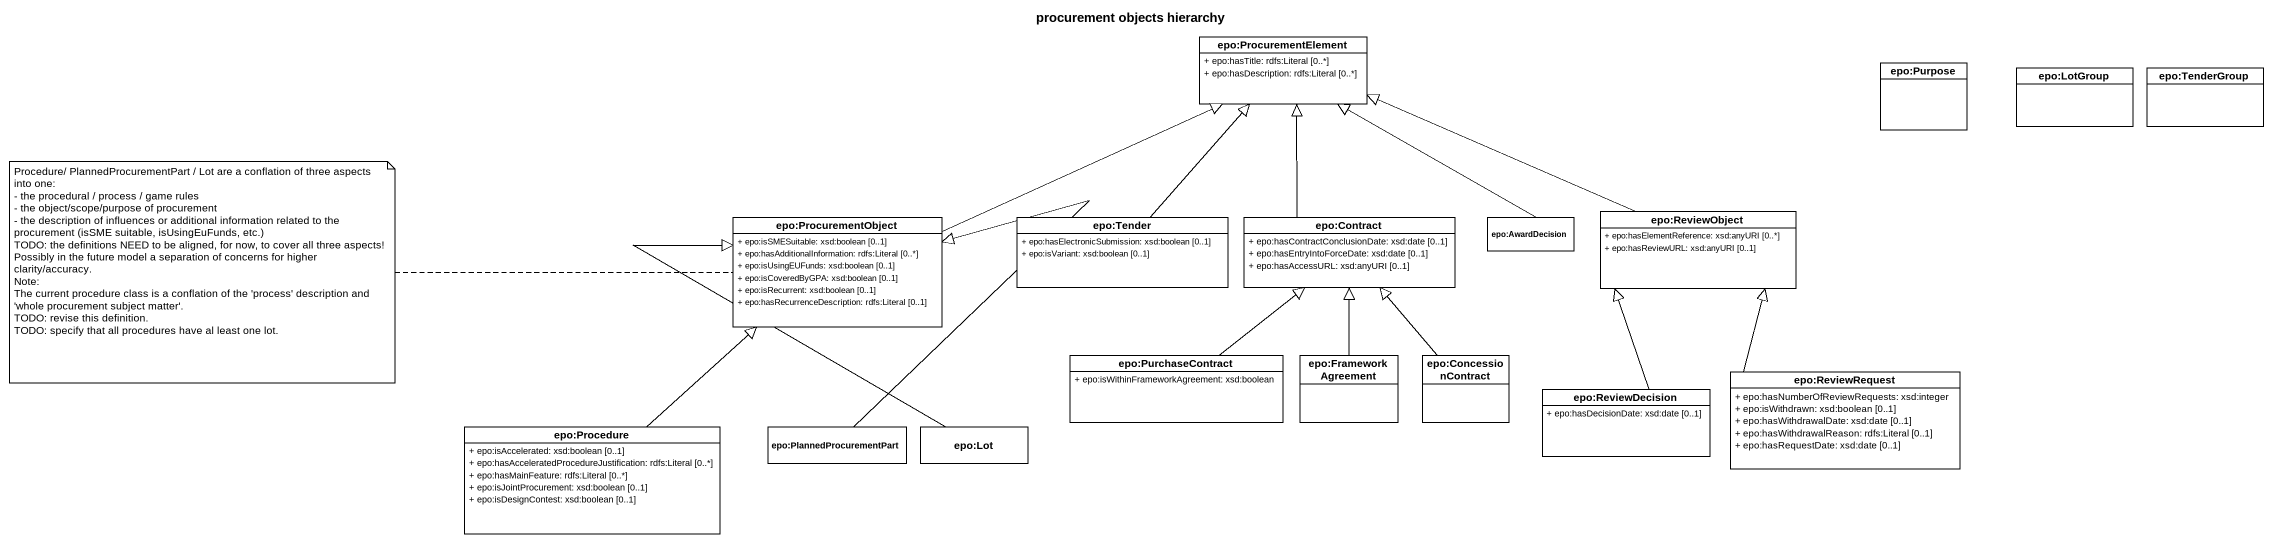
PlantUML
@startuml
title procurement objects hierarchy
hide circle
hide empty members
skinparam classAttributeIconSize 0
class "epo:ProcurementElement" as epo_ProcurementElement {
  + epo:hasTitle: rdfs:Literal [0..*]
  + epo:hasDescription: rdfs:Literal [0..*]
}
class "epo:Purpose" as epo_Purpose
class "epo:LotGroup" as epo_LotGroup
class "epo:TenderGroup" as epo_TenderGroup
class "epo:ProcurementObject" as epo_ProcurementObject {
  + epo:isSMESuitable: xsd:boolean [0..1]
  + epo:hasAdditionalInformation: rdfs:Literal [0..*]
  + epo:isUsingEUFunds: xsd:boolean [0..1]
  + epo:isCoveredByGPA: xsd:boolean [0..1]
  + epo:isRecurrent: xsd:boolean [0..1]
  + epo:hasRecurrenceDescription: rdfs:Literal [0..1]
}
class "epo:Tender" as epo_Tender {
  + epo:hasElectronicSubmission: xsd:boolean [0..1]
  + epo:isVariant: xsd:boolean [0..1]
}
class "epo:Contract" as epo_Contract {
  + epo:hasContractConclusionDate: xsd:date [0..1]
  + epo:hasEntryIntoForceDate: xsd:date [0..1]
  + epo:hasAccessURL: xsd:anyURI [0..1]
}
class "epo:AwardDecision" as epo_AwardDecision
class "epo:ReviewObject" as epo_ReviewObject {
  + epo:hasElementReference: xsd:anyURI [0..*]
  + epo:hasReviewURL: xsd:anyURI [0..1]
}
class "epo:PurchaseContract" as epo_PurchaseContract {
  + epo:isWithinFrameworkAgreement: xsd:boolean
}
class "epo:FrameworkAgreement" as epo_FrameworkAgreement
class "epo:ConcessionContract" as epo_ConcessionContract
class "epo:ReviewRequest" as epo_ReviewRequest {
  + epo:hasNumberOfReviewRequests: xsd:integer
  + epo:isWithdrawn: xsd:boolean [0..1]
  + epo:hasWithdrawalDate: xsd:date [0..1]
  + epo:hasWithdrawalReason: rdfs:Literal [0..1]
  + epo:hasRequestDate: xsd:date [0..1]
}
class "epo:ReviewDecision" as epo_ReviewDecision {
  + epo:hasDecisionDate: xsd:date [0..1]
}
class "epo:Procedure" as epo_Procedure {
  + epo:isAccelerated: xsd:boolean [0..1]
  + epo:hasAcceleratedProcedureJustification: rdfs:Literal [0..*]
  + epo:hasMainFeature: rdfs:Literal [0..*]
  + epo:isJointProcurement: xsd:boolean [0..1]
  + epo:isDesignContest: xsd:boolean [0..1]
}
class "epo:PlannedProcurementPart" as epo_PlannedProcurementPart
class "epo:Lot" as epo_Lot
epo_ProcurementObject -right-|> epo_ProcurementElement
epo_Tender -up-|> epo_ProcurementElement
epo_Contract -up-|> epo_ProcurementElement
epo_AwardDecision -up-|> epo_ProcurementElement
epo_ReviewObject -left-|> epo_ProcurementElement
epo_PurchaseContract -up-|> epo_Contract
epo_FrameworkAgreement -up-|> epo_Contract
epo_ConcessionContract -up-|> epo_Contract
epo_ReviewRequest -up-|> epo_ReviewObject
epo_ReviewDecision -up-|> epo_ReviewObject
epo_Procedure -up-|> epo_ProcurementObject
epo_PlannedProcurementPart -up-|> epo_ProcurementObject
epo_Lot -up-|> epo_ProcurementObject
note left of epo_ProcurementObject
  Procedure/ PlannedProcurementPart / Lot are a conflation of three aspects into one:
  - the procedural / process / game rules
  - the object/scope/purpose of procurement
  - the description of influences or additional information related to the procurement (isSME suitable, isUsingEuFunds, etc.)
  TODO: the definitions NEED to be aligned, for now, to cover all three aspects! Possibly in the future model a separation of concerns for higher clarity/accuracy.
  Note:
  The current procedure class is a conflation of the 'process' description and 'whole procurement subject matter'.
  TODO: revise this definition.
  TODO: specify that all procedures have al least one lot.
end note
@enduml
